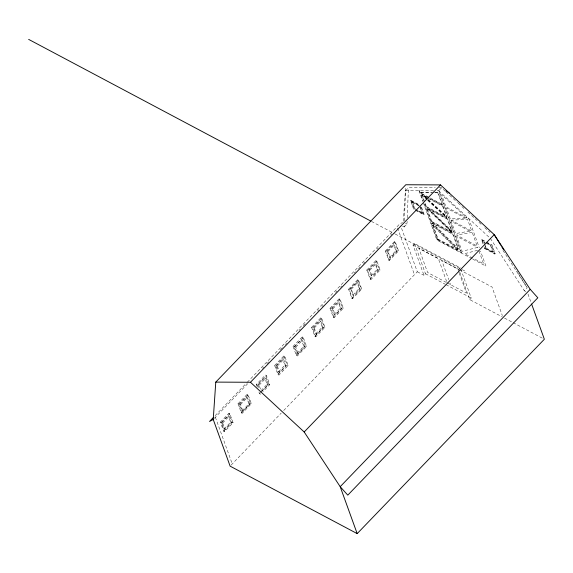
<?xml version="1.0" encoding="UTF-8"?>
<svg xmlns="http://www.w3.org/2000/svg" width="573" height="573" viewBox="0 0 573 573"><rect width="100%" height="100%" fill="white"/><g stroke="black" fill="none" stroke-linecap="round" stroke-linejoin="round"><path stroke-width="0.43" stroke-dasharray="2.87 2.15" d="M402.64 226.228L404.137 226.98L404.244 224.329M404.38 220.791L405.562 190.702L408.427 187.722L435.265 187.786M404.137 226.98L407.002 224.007L407.109 221.35M407.245 217.812L408.427 187.722M403.32 221.221L405.684 186.533M405.562 190.702L433.603 190.451M410.855 200.314L414.035 209.102L413.735 209.417L410.555 200.629L410.855 200.314L419.407 204.855M428.991 197.807L421.27 193.71L420.804 192.421L433.575 192.277M412.467 201.961L414.945 208.816L414.644 209.131L412.159 202.276L412.467 201.961L419.25 205.564M421.27 193.71L421.105 192.113M423.734 200.521L421.735 194.992L422.036 194.677L427.265 199.468M427.322 199.232L424.027 196.21L424.328 195.894L426.649 197.126M215.111 415.69L246.677 382.9M247.3 382.263L399.567 224.115L402.518 222.517M214.295 418.362L248.209 383.144M262.463 368.339L263.702 367.049M266.796 363.834L268.658 361.9M280.433 349.673L282.296 347.739M285.39 344.523L286.629 343.234M299.027 330.363L300.266 329.074M303.368 325.858L305.223 323.924M317.621 311.053L318.86 309.764M321.954 306.548L323.193 305.259M335.592 292.388L336.831 291.098M340.548 287.238L341.787 285.948M354.186 273.077L355.425 271.788M358.519 268.572L359.758 267.283M363.483 263.422L364.722 262.14M377.113 249.262L378.352 247.98M390.75 235.102L391.989 233.82M437.178 190.458L438.968 190.465L461.487 252.664L461.179 252.98L438.667 190.773L441.532 187.801L442.993 188.796M435.05 192.614L438.03 192.335L442.42 204.468L442.12 204.783L429.764 198.222M427.916 200.07L446.883 217.439L446.582 217.754L426.018 206.839L426.319 206.524L424.894 202.577M256.84 386.238L256.238 384.583L265.442 375.029L266.466 375.573L269.761 384.662L263.014 391.667M274.639 365.474L283.843 355.919L284.867 356.463L288.162 365.553L278.958 375.107L277.934 374.563L274.639 365.474L275.67 366.018L278.958 375.107M293.039 346.364L302.243 336.809L303.267 337.354L306.562 346.443L297.358 355.998L296.334 355.453L293.039 346.364L294.071 346.909L297.358 355.998M220.369 422.108L228.964 413.183L229.823 413.634L233.111 422.724L224.516 431.655L223.656 431.197L220.369 422.108L221.221 422.566L224.516 431.655M238.01 403.779L247.214 394.231L248.073 394.682L251.361 403.772L242.157 413.326L241.305 412.868L238.01 403.779L238.869 404.237L242.157 413.326M311.612 327.348L320.816 317.793L321.668 318.244L324.955 327.333L315.759 336.888L314.899 336.437L311.612 327.348L312.471 327.799L315.759 336.888M330.012 308.238L339.209 298.683L340.068 299.135L343.356 308.224L334.159 317.779L333.3 317.327L330.012 308.238L330.872 308.689L334.159 317.779M366.813 270.019L376.01 260.464L376.869 260.916L380.157 270.005L370.96 279.56L370.101 279.108L366.813 270.019L367.665 270.47L370.96 279.56M426.498 208.157L426.799 207.841L452.348 232.33L452.047 232.645L431.39 221.679L426.498 208.157L452.047 232.645M348.585 289.215L357.781 279.667L358.469 280.025L361.756 289.114L352.56 298.669L351.872 298.304L348.585 289.215L349.272 289.58L352.56 298.669M385.385 251.003L394.582 241.448L395.27 241.806L398.557 250.895L389.361 260.45L388.673 260.085L385.385 251.003L386.066 251.361L389.361 260.45M417.66 210.728L422.179 213.127L422.48 212.819L420.002 205.965M221.221 422.566L229.823 413.634M238.869 404.237L248.073 394.682M258.165 387.606L257.27 385.128L266.466 375.573M275.67 366.018L284.867 356.463M294.071 346.909L303.267 337.354M312.471 327.799L321.668 318.244M330.872 308.689L340.068 299.135M349.272 289.58L358.469 280.025M367.665 270.47L376.869 260.916M386.066 251.361L395.27 241.806M276.301 365.502L282.639 358.92L283.664 359.472L285.927 365.724L279.595 372.307L278.564 371.762L276.301 365.502L277.332 366.047L279.595 372.307M258.065 384.662L264.705 377.765L265.729 378.316L268.1 384.87L261.467 391.76L259.096 385.206L258.065 384.662L259.548 388.759M221.83 422.53L228.312 415.797L229.171 416.249L231.492 422.659L225.003 429.392L224.15 428.933L221.83 422.53L222.682 422.981L225.003 429.392M294.773 346.644L301.405 339.753L302.437 340.298L304.807 346.858L298.175 353.749L297.143 353.204L294.773 346.644L295.797 347.195L298.175 353.749M350.626 288.806L356.958 282.224L357.645 282.589L359.908 288.849L353.577 295.424L352.889 295.059L350.626 288.806L351.306 289.172L353.577 295.424M239.679 404.137L246.469 397.089L247.321 397.54L249.749 404.244L242.966 411.292L242.107 410.841L239.679 404.137L240.538 404.588L242.966 411.292M313.431 327.491L319.92 320.758L320.773 321.209L323.093 327.62L316.611 334.353L315.752 333.901L313.431 327.491L314.291 327.949L316.611 334.353M369.033 269.733L375.064 263.473L375.924 263.924L378.08 269.883L372.042 276.15L371.189 275.692L369.033 269.733L369.886 270.191L372.042 276.15M332.054 308.295L338.235 301.871L339.094 302.329L341.3 308.439L335.119 314.856L334.26 314.405L332.054 308.295L332.906 308.747L335.119 314.856M387.298 251.081L393.637 244.506L394.317 244.872L396.588 251.124L390.249 257.707L389.568 257.341L387.298 251.081L387.985 251.447L390.249 257.707M277.332 366.047L283.664 359.472M351.306 289.172L357.645 282.589M222.682 422.981L229.171 416.249M259.096 385.206L265.729 378.316M240.538 404.588L247.321 397.54M295.797 347.195L302.437 340.298M314.291 327.949L320.773 321.209M332.906 308.747L339.094 302.329M369.886 270.191L375.924 263.924M387.985 251.447L394.317 244.872M428.697 209.324L428.998 209.009L447.649 218.915L452.068 231.127L451.768 231.442L428.697 209.324L447.348 219.23L451.768 231.442M415.289 210.248L423.841 214.789L424.142 214.474L421.248 206.481M278.564 371.762L284.903 365.18L282.639 358.92M371.189 275.692L377.22 269.432L375.064 263.473M334.26 314.405L340.448 307.98L338.235 301.871M224.15 428.933L230.633 422.201L228.312 415.797M261.044 390.585L267.075 384.325L264.705 377.765M352.889 295.059L359.221 288.484L356.958 282.224M297.143 353.204L303.783 346.307L301.405 339.753M315.752 333.901L322.234 327.162L319.92 320.758M389.568 257.341L395.9 250.759L393.637 244.506M242.107 410.841L248.897 403.793L246.469 397.089M260.557 394.217L259.533 393.672L261.374 391.76M261.983 391.123L268.73 384.118L265.442 375.029M277.934 374.563L287.13 365.008L283.843 355.919M296.334 355.453L305.531 345.899L302.243 336.809M223.656 431.197L232.251 422.265L228.964 413.183M241.305 412.868L250.501 403.313L247.214 394.231M314.899 336.437L324.103 326.882L320.816 317.793M333.3 317.327L342.504 307.773L339.209 298.683M370.101 279.108L379.305 269.554L376.01 260.464M351.872 298.304L361.076 288.749L357.781 279.667M388.673 260.085L397.87 250.537L394.582 241.448M442.886 205.75L446.754 216.444L446.453 216.752L442.585 206.065L442.886 205.75L427.415 197.535M431.39 221.679L431.698 221.364L426.799 207.841M431.913 223.119L432.214 222.804L453.064 233.877L458.479 248.825L458.178 249.14L431.913 223.119L452.763 234.192L458.178 249.14M414.53 243.489L425.481 273.751L423.977 275.319L413.026 245.058L414.53 243.489L460.277 267.784L458.772 269.353L469.724 299.607L502.17 316.84M432.737 225.39L433.038 225.082L457.641 249.542L457.34 249.857L437.844 239.507L432.737 225.39L457.34 249.857M472.023 258.738L436.855 240.058L437.156 239.75L423.533 202.126M433.038 225.082L438.144 239.192L437.858 239.493L437.206 237.745M231.191 465.04L281.214 413.083M283.699 410.512L417.287 271.767L400.692 225.92M483.025 243.883L481.578 239.886L481.879 239.578L485.768 241.641M484.722 245.137L483.512 241.785L483.813 241.477L484.414 243.153M486.549 242.057L491.992 244.943L495.172 253.732L494.871 254.047L484.765 248.682L484.486 246.77M487.716 243.546L490.832 245.201L493.26 251.912L492.959 252.22L485.933 248.489L486.241 248.181L484.722 243.991M492.959 252.22L490.531 245.516L490.832 245.201M494.871 254.047L491.691 245.258L491.992 244.943M469.724 299.607L471.235 298.046L460.585 268.622M490.388 238.447L524.359 290.79L527.224 287.811L516.853 271.093M450.808 220.211L467.482 219.287L471.765 231.127L451.166 220.19M438.846 187.794L441.532 187.801L445.264 191.246M434.463 192.284L438.03 192.335M420.804 192.421L431.49 192.564M405.505 223.248L407.002 224.007M524.359 290.79L525.856 291.55M421.57 193.395L429.292 197.499M430.065 197.907L442.42 204.468M424.027 196.21L442.585 206.065M426.319 206.524L446.883 217.439M410.555 200.629L419.107 205.17M412.159 202.276L418.949 205.879M481.578 239.886L485.467 241.956M486.248 242.365L491.691 245.258M483.512 241.785L485.073 242.615M485.847 243.031L490.531 245.516M414.945 208.816L422.48 212.819M415.59 209.933L424.142 214.474M486.241 248.181L493.26 251.912M485.066 248.367L495.172 253.732M431.698 221.364L452.348 232.33M438.144 239.192L457.641 249.542M472.933 258.137L464.553 253.689L478.613 250.043L483.591 263.795L473.692 258.538M437.156 239.75L461.487 252.664M472.797 259.146L485.961 266.137L480.511 251.081M371.476 221.422L394.382 233.591M395.177 234.006L461.53 269.238M462.318 269.661L464.689 270.922M413.026 245.058L458.772 269.353M459.539 269.761L491.992 286.987L502.335 315.565M397.87 250.537L398.557 250.895M395.9 250.759L396.588 251.124M446.346 282.439L427.587 272.476L418.849 248.338L438.388 258.717L446.825 282.016M447.126 282.854L466.479 293.132L459.252 273.156M425.481 273.751L445.207 284.222M445.995 284.645L471.235 298.046M417.287 271.767L423.977 275.319M504.505 318.079L512.319 322.227M513.1 322.642L542.789 338.407M379.305 269.554L380.157 270.005M377.22 269.432L378.08 269.883M361.076 288.749L361.756 289.114M359.221 288.484L359.908 288.849M342.504 307.773L343.356 308.224M340.448 307.98L341.3 308.439M324.103 326.882L324.955 327.333M322.234 327.162L323.093 327.62M305.531 345.899L306.562 346.443M303.783 346.307L304.807 346.858M287.13 365.008L288.162 365.553M284.903 365.18L285.927 365.724M268.73 384.118L269.761 384.662M267.075 384.325L268.1 384.87M256.238 384.583L257.27 385.128M250.501 403.313L251.361 403.772M248.897 403.793L249.749 404.244M232.251 422.265L233.111 422.724M230.633 422.201L231.492 422.659M424.328 195.894L427.623 198.917M428.282 199.519L446.754 216.444M427.981 199.834L446.453 216.752M421.735 194.992L426.964 199.784M427.616 200.385L446.933 218.077M445.887 191.819L457.526 202.541M458.178 203.143L465.326 209.725M467.919 212.125L474.415 218.105M475.067 218.707L478.312 221.701M478.964 222.303L482.215 225.289M484.808 227.689L490.008 232.473M438.667 190.773L489.736 237.838M428.998 209.009L452.068 231.127M432.214 222.804L458.479 248.825M502.958 250.422L527.224 287.811M527.969 293.985L531.307 303.203M485.023 245.975L485.933 248.489M481.879 239.578L483.325 243.575M484.185 247.085L484.765 248.682M468.7 218.456L479.3 247.737M437.729 192.65L442.12 204.783M448.759 228.563L450.607 233.684M458.944 272.318L457.741 268.995L441.776 260.514L448.709 279.66M422.036 194.677L424.607 201.782M424.88 203.68L426.018 206.839M419.3 190.415L423.232 201.288M418.999 190.73L422.931 201.603M423.232 202.434L436.855 240.058M449.912 282.983L450.514 284.652M421.241 207.591L423.841 214.789M419.973 207.039L422.179 213.127M397.569 228.025L414.465 274.703M258.932 392.018L259.533 393.672M215.362 417.251L232.258 463.937M477.66 247.407L462.067 251.296L456.609 236.234L477.66 247.407M469.724 231.112L455.65 233.569L451.195 221.271L469.724 231.112M472.245 232.445L456.445 234.98L477.137 245.975L472.245 232.445M465.183 218.062L450.335 218.886L446.431 208.106L465.183 218.062M467.016 217.998L445.966 206.824L441.568 194.67L467.016 217.998"/><path stroke-width="0.86" d="M531.608 304.041L544.35 339.237L357.187 533.621L230.124 466.15L213.228 419.472L215.777 382.105L405.806 184.75L440.501 184.907L494.22 234.629L530.226 289.329L537.825 297.788L347.79 495.144L340.197 486.685L304.191 431.985L250.465 382.263L215.777 382.105M213.256 417.617L209.539 421.477L213.228 419.472M250.465 382.263L440.501 184.907M304.191 431.985L494.22 234.629L500.823 245.265M530.226 289.329L340.197 486.685L357.187 533.621M28.65 39.379L370.688 221.006M445.909 190.795L449.561 193.294M501.762 246.784L503.653 249.821"/></g></svg>
